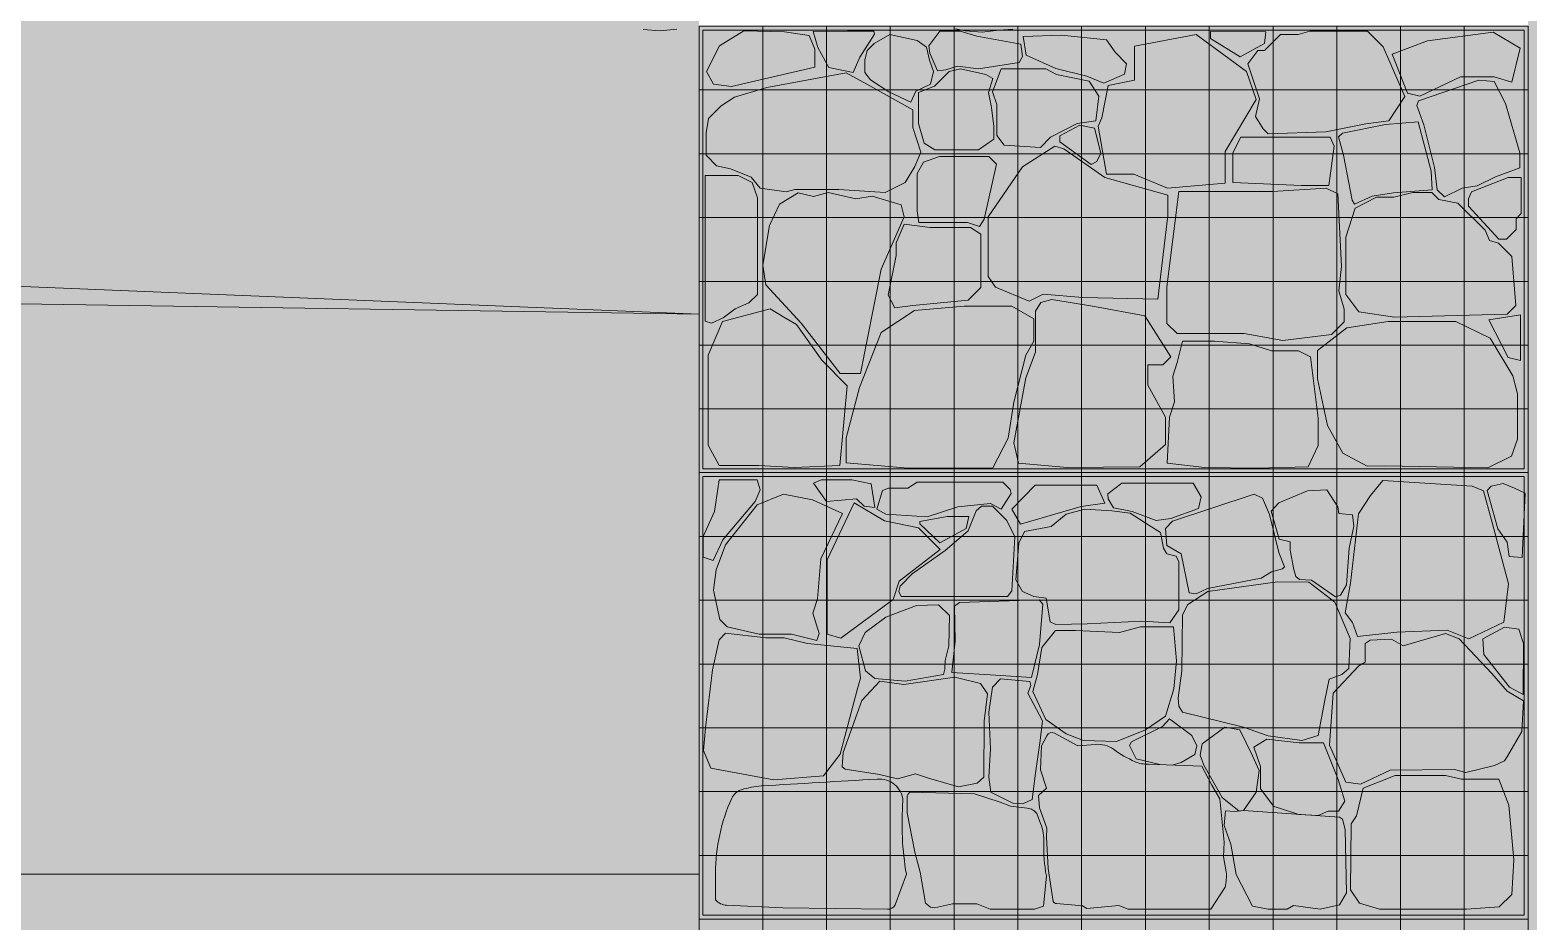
# Model space of a CAD drawing. Header units: centimetres. Extents: x -4381 to 5639, y -3920 to 4826.
# Drawn here: x 4.122 to 5.658, y 4.496 to 5.409 of the extents above; entities that cross this region are included whole.
import ezdxf
from ezdxf.xclip import XClip

# ---------------------------------------------------------------- set-up
doc = ezdxf.new("R2010")
doc.units = ezdxf.units.CM
doc.header["$MEASUREMENT"] = 0
doc.header["$XCLIPFRAME"] = 0
doc.set_wipeout_variables(frame=1)
doc.linetypes.add('Wipeout_Contour', pattern=[100, 0, -100])
for name, color, linetype in [('0- SITE', 7, 'Continuous'), ('Drawing & Figure', 7, 'Continuous'), ('Mur de clôture', 7, 'Continuous')]:
    doc.layers.add(name, color=color, linetype=linetype)
for name, color, linetype, lineweight in [('0- SITE_Pen_No__1', 7, 'Continuous', 5), ('0- SITE_Pen_No__18', 9, 'Continuous', 5), ('0_Pen_No__1', 7, 'Continuous', 5), ('0_Pen_No__7', 7, 'Continuous', 5), ('Mur de clôture_Pen_No__1', 7, 'Continuous', 5), ('net_Pen_No__1', 7, 'Continuous', 5)]:
    doc.layers.add(name, color=color, linetype=linetype, lineweight=lineweight)
doc.layers.add('0- SITE_Pen_No__102', color=7, linetype='Continuous', lineweight=5, true_color=0xcccccc)
doc.layers.add('cad-block.com_Pen_No__62', color=7, linetype='Continuous', lineweight=5, true_color=0xaaaaaa)

# ---------------------------------------------------------------- blocks, each defined once
blk = doc.blocks.new('Drawing_9_9', base_point=(-322.8585, 10.6179))
at = {"layer": 'Mur de clôture', "linetype": 'Continuous', "lineweight": 0, "ltscale": 10, "true_color": 0x000000}
blk.add_hatch(color=18, dxfattribs=at).paths.add_polyline_path([(5.658, 1.8562), (6.508, 1.8562), (6.508, 6.1562), (5.658, 6.1562)])
at = {"layer": '0_Pen_No__1', "linetype": 'Continuous', "ltscale": 10}
blk.add_line((5.658, 2.6091), (5.658, 5.4131), dxfattribs=at)
at = {"layer": '0_Pen_No__7', "linetype": 'Continuous', "ltscale": 10, "flags": 128}
blk.add_lwpolyline([(5.1299, 5.4101), (5.1155, 5.4089), (5.0984, 5.407), (5.0808, 5.4084), (5.0709, 5.4104)], dxfattribs=at)
blk.add_lwpolyline([(5.1299, 5.4101), (5.1155, 5.4089), (5.0984, 5.407), (5.0808, 5.4084), (5.0709, 5.4104)], dxfattribs=at)
at = {"layer": 'cad-block.com_Pen_No__62', "linetype": 'Continuous', "ltscale": 10, "flags": 128}
for points in [[(4.941, 5.3707), (4.9298, 5.3911), (4.925, 5.4078), (4.9603, 5.4079), (4.9871, 5.408), (4.988, 5.4049), (4.9728, 5.3814), (4.9662, 5.3657), (4.941, 5.3707)], [(5.0447, 5.3854), (5.0524, 5.3673), (5.0609, 5.3685), (5.073, 5.3721), (5.0946, 5.3692), (5.1361, 5.3757), (5.1397, 5.3821), (5.138, 5.3947), (5.0929, 5.4028), (5.0756, 5.4079), (5.0549, 5.408), (5.0437, 5.3928), (5.0447, 5.3854)], [(5.3323, 5.4077), (5.3325, 5.4005), (5.3628, 5.3815), (5.3879, 5.3954), (5.389, 5.4074), (5.3323, 5.4077)], [(5.3915, 5.3026), (5.3863, 5.3078), (5.3784, 5.3206), (5.3828, 5.3385), (5.3708, 5.3745), (5.3808, 5.3882), (5.3877, 5.3882), (5.404, 5.4044), (5.4223, 5.4044), (5.4343, 5.4079), (5.4934, 5.4079), (5.5095, 5.3918), (5.5316, 5.3409), (5.5153, 5.3161), (5.4917, 5.3129), (5.4507, 5.3047), (5.3915, 5.3026)], [(5.547, 5.3415), (5.5345, 5.3445), (5.5185, 5.3844), (5.5548, 5.3981), (5.6221, 5.4069), (5.6499, 5.3906), (5.6415, 5.3556), (5.6233, 5.3611), (5.5887, 5.3611), (5.547, 5.3415)], [(5.0035, 5.4047), (5.0317, 5.3983), (5.0411, 5.3915), (5.0444, 5.3781), (5.0484, 5.3665), (5.0452, 5.3538), (5.0303, 5.3465), (5.0253, 5.3353), (5.0025, 5.3457), (4.9838, 5.3582), (4.9781, 5.3657), (4.9781, 5.3784), (4.9803, 5.3883), (4.9875, 5.3955), (5.0035, 5.4047)], [(5.1405, 5.4024), (5.1435, 5.3833), (5.1737, 5.3698), (5.2056, 5.3619), (5.223, 5.3546), (5.2442, 5.3639), (5.2464, 5.3744), (5.2345, 5.3863), (5.2259, 5.3992), (5.1795, 5.4039), (5.1405, 5.4024)], [(5.2258, 5.2615), (5.2537, 5.2615), (5.2884, 5.247), (5.3475, 5.2521), (5.3475, 5.2847), (5.3793, 5.338), (5.3692, 5.3668), (5.3176, 5.4044), (5.2545, 5.3927), (5.2545, 5.3579), (5.2276, 5.3522), (5.2211, 5.3192), (5.2173, 5.3107), (5.2258, 5.2615)], [(5.0329, 5.3451), (5.0329, 5.3134), (5.0389, 5.293), (5.0498, 5.2863), (5.0944, 5.2863), (5.1103, 5.2974), (5.1103, 5.3104), (5.1077, 5.3296), (5.1047, 5.3452), (5.1092, 5.3596), (5.102, 5.3637), (5.0762, 5.3692), (5.0643, 5.3666), (5.0493, 5.3515), (5.0329, 5.3451)], [(5.1135, 5.3009), (5.1135, 5.3151), (5.1135, 5.3327), (5.1089, 5.3459), (5.1177, 5.3695), (5.1635, 5.3695), (5.1745, 5.3637), (5.2081, 5.3566), (5.2179, 5.3413), (5.2147, 5.3159), (5.1956, 5.3133), (5.1685, 5.2992), (5.1581, 5.2888), (5.121, 5.291), (5.1135, 5.3009)], [(5.5648, 5.2454), (5.5621, 5.2681), (5.5511, 5.3118), (5.5438, 5.3319), (5.5458, 5.3364), (5.6075, 5.3579), (5.6233, 5.3564), (5.6349, 5.3338), (5.6497, 5.2833), (5.6497, 5.2678), (5.6245, 5.2588), (5.6058, 5.2495), (5.5905, 5.2471), (5.5722, 5.2383), (5.5648, 5.2454)], [(5.4775, 5.2348), (5.4687, 5.2807), (5.4638, 5.2995), (5.4677, 5.3033), (5.5119, 5.3122), (5.5453, 5.3151), (5.5587, 5.2645), (5.5598, 5.2452), (5.52, 5.2421), (5.4981, 5.239), (5.4801, 5.2306), (5.4775, 5.2348)], [(5.178, 5.2945), (5.178, 5.3008), (5.1983, 5.3116), (5.2135, 5.3086), (5.2198, 5.2828), (5.216, 5.2744), (5.2101, 5.2713), (5.178, 5.2945)], [(5.3553, 5.2528), (5.3553, 5.2833), (5.3636, 5.2993), (5.455, 5.2993), (5.4592, 5.29), (5.4537, 5.2498), (5.4257, 5.2498), (5.3553, 5.2528)], [(5.2015, 5.1348), (5.161, 5.1385), (5.1465, 5.1313), (5.1121, 5.1455), (5.1046, 5.1566), (5.1046, 5.2178), (5.1397, 5.2689), (5.1727, 5.2901), (5.1822, 5.2873), (5.2241, 5.2578), (5.2886, 5.24), (5.2886, 5.219), (5.2785, 5.1333), (5.2015, 5.1348)], [(5.0334, 5.2118), (5.0832, 5.2118), (5.0955, 5.2078), (5.1005, 5.2152), (5.1131, 5.2715), (5.105, 5.2796), (5.0544, 5.2796), (5.0382, 5.2737), (5.0318, 5.2619), (5.0318, 5.2239), (5.0334, 5.2118)], [(5.597, 5.2286), (5.597, 5.236), (5.5999, 5.2433), (5.6376, 5.258), (5.6509, 5.258), (5.6509, 5.237), (5.6509, 5.2209), (5.6457, 5.2157), (5.6457, 5.2045), (5.6359, 5.1947), (5.6281, 5.1947), (5.597, 5.2286)], [(4.8764, 5.1481), (4.8733, 5.1681), (4.8804, 5.2088), (4.8905, 5.2306), (4.9096, 5.2422), (4.9253, 5.2386), (4.9403, 5.2425), (4.9687, 5.2362), (4.9854, 5.2387), (5.0154, 5.23), (5.0184, 5.2176), (4.9948, 5.1641), (4.9737, 5.0569), (4.9528, 5.0569), (4.9128, 5.1086), (4.8764, 5.1481)], [(5.2877, 5.1084), (5.2877, 5.1458), (5.2998, 5.2436), (5.3192, 5.2436), (5.3961, 5.2436), (5.4511, 5.2469), (5.463, 5.2411), (5.4668, 5.1667), (5.4641, 5.1418), (5.4694, 5.123), (5.4694, 5.1099), (5.4565, 5.097), (5.4065, 5.0908), (5.367, 5.0981), (5.2982, 5.0981), (5.2877, 5.1084)], [(5.5212, 5.1148), (5.4845, 5.1201), (5.4713, 5.1381), (5.4713, 5.1969), (5.4806, 5.2267), (5.5026, 5.2377), (5.5205, 5.2377), (5.5398, 5.2426), (5.5593, 5.2426), (5.5666, 5.2353), (5.586, 5.2318), (5.6139, 5.2039), (5.6186, 5.1933), (5.6276, 5.1908), (5.6414, 5.177), (5.6455, 5.1269), (5.6365, 5.1179), (5.5212, 5.1148)], [(5.0089, 5.1242), (5.0019, 5.1374), (5.01, 5.1779), (5.01, 5.1911), (5.0184, 5.2102), (5.0451, 5.2067), (5.0862, 5.2067), (5.0971, 5.1999), (5.0971, 5.1453), (5.0839, 5.1321), (5.0272, 5.1266), (5.0089, 5.1242)], [(5.1307, 4.9861), (5.1355, 4.9652), (5.1853, 4.9608), (5.2601, 4.9615), (5.2861, 4.9843), (5.2861, 5.0123), (5.2683, 5.0452), (5.2683, 5.0659), (5.2836, 5.0659), (5.2919, 5.0741), (5.2652, 5.1161), (5.2134, 5.1258), (5.1696, 5.133), (5.1584, 5.1299), (5.1529, 5.1208), (5.1529, 5.0986), (5.1529, 5.0788), (5.1429, 5.0526), (5.1307, 4.9861)], [(4.8288, 4.9627), (4.8693, 4.9627), (4.9054, 4.9608), (4.9522, 4.9626), (4.96, 5.0445), (4.9339, 5.0706), (4.9079, 5.1074), (4.8951, 5.1149), (4.8809, 5.1232), (4.832, 5.1102), (4.8173, 5.0757), (4.8173, 4.9835), (4.8288, 4.9627)], [(4.959, 4.9653), (4.959, 4.9911), (4.9725, 5.0426), (4.9949, 5.0992), (5.0289, 5.1216), (5.0799, 5.1262), (5.1286, 5.1262), (5.1512, 5.1132), (5.1512, 5.0901), (5.1429, 5.0757), (5.1308, 5.0276), (5.125, 4.9908), (5.1092, 4.9603), (5.0224, 4.9599), (4.959, 4.9653)], [(5.6176, 5.1119), (5.6377, 5.0734), (5.6503, 5.0704), (5.6503, 5.1173), (5.6176, 5.1119)], [(5.6166, 4.9602), (5.5114, 4.9623), (5.4931, 4.9619), (5.4681, 4.9753), (5.4523, 5.0038), (5.4421, 5.0517), (5.4421, 5.0807), (5.4723, 5.104), (5.5147, 5.1103), (5.5841, 5.1103), (5.6192, 5.0932), (5.6424, 5.0548), (5.6471, 5.0361), (5.6471, 4.9897), (5.6411, 4.9722), (5.6166, 4.9602)], [(5.2881, 4.965), (5.2905, 5.0123), (5.2954, 5.0279), (5.2937, 5.0543), (5.2981, 5.0684), (5.3036, 5.0902), (5.3366, 5.0902), (5.3724, 5.0875), (5.3951, 5.0804), (5.4225, 5.0804), (5.435, 5.0742), (5.4429, 5.0112), (5.4429, 4.9834), (5.4326, 4.9615), (5.3797, 4.9601), (5.3261, 4.9607), (5.2881, 4.965)], [(4.9386, 4.9257), (4.9253, 4.9447), (4.9332, 4.9481), (4.9646, 4.9481), (4.9845, 4.944), (4.9881, 4.9197), (4.9772, 4.921), (4.9696, 4.9287), (4.9386, 4.9257)], [(5.4831, 4.7875), (5.4779, 4.8017), (5.4705, 4.8116), (5.4759, 4.842), (5.4843, 4.9132), (5.4965, 4.9321), (5.5091, 4.9475), (5.6008, 4.9417), (5.6123, 4.9368), (5.6215, 4.9029), (5.6378, 4.8414), (5.633, 4.8021), (5.5971, 4.7852), (5.575, 4.794), (5.5234, 4.7918), (5.4831, 4.7875)], [(4.9288, 4.7833), (4.9029, 4.7897), (4.8695, 4.7897), (4.8369, 4.7972), (4.8292, 4.8048), (4.823, 4.835), (4.8255, 4.8557), (4.8353, 4.8814), (4.8677, 4.9224), (4.8946, 4.9335), (4.9245, 4.9274), (4.9552, 4.9136), (4.933, 4.8671), (4.9294, 4.8262), (4.9246, 4.8115), (4.9313, 4.7905), (4.9288, 4.7833)], [(4.996, 4.9372), (4.9903, 4.9181), (4.9997, 4.9127), (5.0419, 4.9101), (5.0732, 4.9203), (5.1069, 4.9237), (5.1178, 4.918), (5.1281, 4.9341), (5.1269, 4.938), (5.1194, 4.9455), (5.0318, 4.9455), (5.0221, 4.9394), (5.0023, 4.9394), (4.996, 4.9372)], [(5.1375, 4.9025), (5.1286, 4.918), (5.1528, 4.9425), (5.2157, 4.9425), (5.2241, 4.9242), (5.1999, 4.9207), (5.1375, 4.9025)], [(5.3202, 4.9187), (5.2917, 4.9085), (5.2767, 4.9064), (5.2521, 4.9156), (5.2329, 4.9195), (5.2275, 4.9285), (5.2273, 4.9336), (5.2416, 4.9446), (5.3147, 4.9446), (5.3229, 4.9307), (5.3202, 4.9187)], [(5.3106, 4.8322), (5.3024, 4.8722), (5.2877, 4.8806), (5.2861, 4.8983), (5.2936, 4.9058), (5.3771, 4.9335), (5.3856, 4.9294), (5.3928, 4.9124), (5.4023, 4.8737), (5.4083, 4.8588), (5.4062, 4.8568), (5.3948, 4.8536), (5.3842, 4.8473), (5.3294, 4.8365), (5.3177, 4.8312), (5.3106, 4.8322)], [(5.4199, 4.8491), (5.4179, 4.8561), (5.414, 4.8761), (5.414, 4.8846), (5.4027, 4.8872), (5.3946, 4.9159), (5.4024, 4.9244), (5.4318, 4.9369), (5.4518, 4.9379), (5.463, 4.9203), (5.464, 4.9135), (5.4781, 4.912), (5.4792, 4.9007), (5.4747, 4.8781), (5.4718, 4.8404), (5.4656, 4.8297), (5.4605, 4.828), (5.4361, 4.8453), (5.4236, 4.846), (5.4199, 4.8491)], [(5.6518, 4.8685), (5.6551, 4.9342), (5.644, 4.9394), (5.6323, 4.9444), (5.6203, 4.9415), (5.6159, 4.9371), (5.6269, 4.8979), (5.6366, 4.8843), (5.6385, 4.8695), (5.6518, 4.8685)], [(4.9672, 4.9244), (4.9393, 4.866), (4.9393, 4.7897), (4.9535, 4.7858), (5.0071, 4.8255), (5.0131, 4.844), (5.0553, 4.8767), (5.0331, 4.8989), (4.9981, 4.9061), (4.9672, 4.9244)], [(5.0976, 4.921), (5.1088, 4.9212), (5.1235, 4.9064), (5.1319, 4.8896), (5.1288, 4.8344), (5.1242, 4.8286), (5.0152, 4.8286), (5.0129, 4.8336), (5.0142, 4.8391), (5.0267, 4.8517), (5.0602, 4.8756), (5.0838, 4.8957), (5.092, 4.9162), (5.0976, 4.921)], [(5.1639, 4.8267), (5.168, 4.8026), (5.1738, 4.7996), (5.2061, 4.8005), (5.2621, 4.8031), (5.2906, 4.8013), (5.2999, 4.8148), (5.3001, 4.8641), (5.2973, 4.8698), (5.2878, 4.8721), (5.2841, 4.8779), (5.281, 4.8941), (5.2692, 4.9017), (5.2501, 4.9137), (5.2312, 4.9164), (5.2036, 4.918), (5.1843, 4.9127), (5.1691, 4.9002), (5.1417, 4.895), (5.136, 4.8832), (5.1327, 4.8456), (5.1398, 4.8335), (5.1512, 4.8286), (5.1639, 4.8267)], [(5.0345, 4.9028), (5.0345, 4.9053), (5.0623, 4.9106), (5.0846, 4.9106), (5.0819, 4.898), (5.0549, 4.8835), (5.0345, 4.9028)], [(5.3038, 4.7099), (5.3662, 4.6945), (5.3915, 4.6855), (5.426, 4.6808), (5.4429, 4.6858), (5.4495, 4.7223), (5.4539, 4.7437), (5.4671, 4.7485), (5.4744, 4.7545), (5.4755, 4.7853), (5.4598, 4.8227), (5.4333, 4.843), (5.4012, 4.8435), (5.3297, 4.8336), (5.3092, 4.8202), (5.3038, 4.8098), (5.303, 4.7521), (5.2991, 4.7245), (5.3001, 4.7161), (5.3038, 4.7099)], [(5.0672, 4.7508), (5.0706, 4.7826), (5.0701, 4.8187), (5.0749, 4.8223), (5.1567, 4.825), (5.1605, 4.8207), (5.157, 4.7791), (5.1489, 4.7453), (5.1119, 4.7477), (5.0671, 4.7507)], [(4.9884, 4.7443), (4.9788, 4.7523), (4.9719, 4.7777), (4.9782, 4.7915), (4.9994, 4.8072), (5.031, 4.8191), (5.0537, 4.82), (5.0648, 4.8088), (5.0642, 4.7777), (5.0602, 4.7629), (5.0601, 4.7539), (5.0585, 4.7486), (5.0194, 4.7417), (4.9884, 4.7443)], [(5.1504, 4.731), (5.155, 4.7484), (5.1595, 4.7761), (5.1734, 4.7935), (5.194, 4.7935), (5.239, 4.7914), (5.2607, 4.7972), (5.2944, 4.7972), (5.2976, 4.7626), (5.2949, 4.7338), (5.2864, 4.7056), (5.2658, 4.6917), (5.2361, 4.6798), (5.2021, 4.6809), (5.1845, 4.6877), (5.1637, 4.7023), (5.1504, 4.731)], [(5.6117, 4.7851), (5.6125, 4.7689), (5.639, 4.7354), (5.6528, 4.7281), (5.6534, 4.7803), (5.6486, 4.7951), (5.6337, 4.797), (5.6117, 4.7851)], [(5.471, 4.638), (5.4544, 4.6762), (5.4583, 4.7293), (5.4846, 4.7574), (5.4911, 4.7611), (5.4911, 4.7801), (5.496, 4.7836), (5.5179, 4.7848), (5.5299, 4.7778), (5.5734, 4.7906), (5.5875, 4.785), (5.6209, 4.7495), (5.6365, 4.7313), (5.6532, 4.7216), (5.6517, 4.69), (5.6369, 4.6648), (5.6338, 4.6601), (5.6237, 4.6552), (5.5942, 4.648), (5.5827, 4.6512), (5.5166, 4.6504), (5.4862, 4.6361), (5.471, 4.638)], [(4.9548, 4.6538), (4.9559, 4.6684), (4.9749, 4.7219), (4.9935, 4.7416), (5.0181, 4.7383), (5.0704, 4.7459), (5.0965, 4.7394), (5.1039, 4.7287), (5.1005, 4.7006), (5.0999, 4.6434), (5.0932, 4.6371), (5.0742, 4.6334), (5.0433, 4.6423), (5.03, 4.6466), (5.0114, 4.6414), (4.9932, 4.6461), (4.958, 4.6513), (4.9548, 4.6538)], [(5.1299, 4.6166), (5.1073, 4.628), (5.1053, 4.6431), (5.1067, 4.6723), (5.1051, 4.71), (5.1089, 4.7355), (5.117, 4.744), (5.1471, 4.7414), (5.1481, 4.7371), (5.1451, 4.7295), (5.1601, 4.7009), (5.1577, 4.6807), (5.153, 4.6474), (5.1496, 4.6202), (5.1401, 4.616), (5.1299, 4.6166)], [(5.2563, 4.6619), (5.2492, 4.6758), (5.2513, 4.6793), (5.2833, 4.6953), (5.2902, 4.7029), (5.3131, 4.6859), (5.3185, 4.6755), (5.3165, 4.6666), (5.3022, 4.6584), (5.2932, 4.6557), (5.2804, 4.6562), (5.2563, 4.6619)], [(5.3219, 4.6658), (5.324, 4.6774), (5.347, 4.6945), (5.3624, 4.6919), (5.3753, 4.6652), (5.3822, 4.6499), (5.3792, 4.6278), (5.3664, 4.6089), (5.3617, 4.6084), (5.3444, 4.6225), (5.3255, 4.6556), (5.3219, 4.6658)], [(5.404, 4.611), (5.4231, 4.6051), (5.4429, 4.6038), (5.453, 4.6084), (5.4637, 4.6084), (5.4702, 4.6188), (5.4634, 4.6407), (5.4585, 4.6528), (5.4481, 4.6784), (5.4233, 4.6784), (5.3901, 4.6821), (5.3768, 4.674), (5.3837, 4.654), (5.3837, 4.6314), (5.3975, 4.6133), (5.404, 4.611)], [(5.5056, 4.508), (5.4851, 4.514), (5.476, 4.5277), (5.4767, 4.5955), (5.4822, 4.6035), (5.4888, 4.6319), (5.5218, 4.6451), (5.5733, 4.6451), (5.5897, 4.6413), (5.6281, 4.6413), (5.6382, 4.6144), (5.6435, 4.5586), (5.6412, 4.5229), (5.6285, 4.5102), (5.595, 4.508), (5.5455, 4.508), (5.5056, 4.508)], [(5.3755, 4.511), (5.3587, 4.5433), (5.3531, 4.5746), (5.3465, 4.5937), (5.3479, 4.6087), (5.357, 4.6079), (5.3664, 4.6089), (5.4647, 4.6023), (5.4676, 4.6002), (5.4704, 4.5897), (5.472, 4.5245), (5.4647, 4.5123), (5.4448, 4.508), (5.4175, 4.5116), (5.411, 4.508), (5.3914, 4.508), (5.3755, 4.511)]]:
    blk.add_lwpolyline(points, close=True, dxfattribs=at)
for points in [[(5.2057, 4.5085), (5.2011, 4.5113), (5.1745, 4.5137, -0.271244), (5.1711, 4.5157), (5.1661, 4.5497), (5.1643, 4.5818), (5.1646, 4.5911), (5.1572, 4.6119), (5.1559, 4.6246), (5.1641, 4.632), (5.1581, 4.6509), (5.1591, 4.6755), (5.1645, 4.6857, -0.402294), (5.1725, 4.6884), (5.1964, 4.6752), (5.2144, 4.6768, -0.178869), (5.2329, 4.6718, 0.047136), (5.255, 4.6591, 0.129508), (5.2687, 4.6567), (5.3236, 4.6544), (5.3339, 4.6351), (5.3419, 4.621), (5.3464, 4.5766), (5.3458, 4.5617), (5.3485, 4.5463, -0.078557), (5.3474, 4.5303), (5.3329, 4.508), (5.2481, 4.508), (5.2385, 4.5116), (5.2057, 4.5085)], [(4.825, 4.5174), (4.825, 4.5449, -0.106349), (4.8415, 4.6216, -0.216368), (4.8516, 4.6304, -0.056058), (4.872, 4.6342, -0.001113), (4.9907, 4.6412, -0.423499), (5.0171, 4.6191, 0.062601), (5.0206, 4.5437), (5.009, 4.5122, -0.315943), (5.0011, 4.508), (4.8941, 4.5092), (4.8363, 4.512, -0.202929), (4.825, 4.5174)], [(5.0401, 4.5141), (5.0347, 4.546), (5.0292, 4.5662), (5.0215, 4.6068), (5.0213, 4.6226, -0.262334), (5.0242, 4.6278), (5.0903, 4.6262), (5.1168, 4.6177), (5.1275, 4.6134), (5.1445, 4.6115, -0.204724), (5.1544, 4.6059), (5.1582, 4.5957, -0.099308), (5.1615, 4.576, 0.055011), (5.1641, 4.5421), (5.1612, 4.5111), (5.1519, 4.508), (5.1065, 4.508), (5.0929, 4.5134), (5.0679, 4.5134), (5.0493, 4.5094), (5.0452, 4.51), (5.0401, 4.5141)]]:
    blk.add_lwpolyline(points, format="xyb", close=True, dxfattribs=at)
at = {"layer": 'net_Pen_No__1', "linetype": 'Continuous', "ltscale": 10, "flags": 128}
for points in [[(4.8734, 5.4131), (4.8734, 4.9554)], [(4.9388, 5.4131), (4.9388, 4.9554)], [(5.0041, 5.4131), (5.0041, 4.9554)], [(5.0695, 5.4131), (5.0695, 4.9554)], [(5.1349, 5.4131), (5.1349, 4.9554)], [(5.2003, 5.4131), (5.2003, 4.9554)], [(5.2657, 5.4131), (5.2657, 4.9554)], [(5.3311, 5.4131), (5.3311, 4.9554)], [(5.3965, 5.4131), (5.3965, 4.9554)], [(5.4618, 5.4131), (5.4618, 4.9554)], [(5.5272, 5.4131), (5.5272, 4.9554)], [(5.5926, 5.4131), (5.5926, 4.9554)], [(4.8734, 4.9554), (4.8734, 4.4977)], [(4.9388, 4.9554), (4.9388, 4.4977)], [(5.0041, 4.9554), (5.0041, 4.4977)], [(5.0695, 4.9554), (5.0695, 4.4977)], [(5.1349, 4.9554), (5.1349, 4.4977)], [(5.2003, 4.9554), (5.2003, 4.4977)], [(5.2657, 4.9554), (5.2657, 4.4977)], [(5.3311, 4.9554), (5.3311, 4.4977)], [(5.3965, 4.9554), (5.3965, 4.4977)], [(5.4618, 4.9554), (5.4618, 4.4977)], [(5.5272, 4.9554), (5.5272, 4.4977)], [(5.5926, 4.9554), (5.5926, 4.4977)], [(4.8734, 4.4977), (4.8734, 4.04)], [(4.9388, 4.4977), (4.9388, 4.04)], [(5.0041, 4.4977), (5.0041, 4.04)], [(5.0695, 4.4977), (5.0695, 4.04)], [(5.1349, 4.4977), (5.1349, 4.04)], [(5.2003, 4.4977), (5.2003, 4.04)], [(5.2657, 4.4977), (5.2657, 4.04)], [(5.3311, 4.4977), (5.3311, 4.04)], [(5.3965, 4.4977), (5.3965, 4.04)], [(5.4618, 4.4977), (5.4618, 4.04)], [(5.5272, 4.4977), (5.5272, 4.04)], [(5.5926, 4.4977), (5.5926, 4.04)]]:
    blk.add_lwpolyline(points, dxfattribs=at)
at = {"color": 254, "linetype": 'Wipeout_Contour', "lineweight": 0, "ltscale": 24.573453}
blk.add_wipeout([(4.808, 5.1179), (1, 5.1761), (1, 5.1338), (4.808, 5.0562)], dxfattribs=at).dxf.layer = '0- SITE'
at = {"color": 254, "linetype": 'Wipeout_Contour', "lineweight": 0, "ltscale": 21.13863}
blk.add_wipeout([(4.808, 4.5439), (1, 4.3897), (1, 4.0562), (4.808, 4.0562)], dxfattribs=at).dxf.layer = '0- SITE'
at = {"layer": '0- SITE_Pen_No__102', "linetype": 'Continuous', "ltscale": 10}
blk.add_hatch(color=256, dxfattribs=at).paths.add_polyline_path([(4.808, 4.5439), (1, 4.3897), (1, 4.0562), (4.808, 4.0562)])
at = {"layer": '0- SITE_Pen_No__18', "linetype": 'Continuous', "ltscale": 10}
blk.add_hatch(color=256, dxfattribs=at).paths.add_polyline_path([(4.808, 5.1179), (1, 5.1761), (1, 5.1338), (4.808, 5.0562)])
at = {"color": 254, "linetype": 'Wipeout_Contour', "lineweight": 0, "ltscale": 16.550567}
blk.add_wipeout([(4.808, 4.5439), (1, 4.5439), (1, 4.3897)], dxfattribs=at).dxf.layer = '0- SITE'
at = {"layer": '0- SITE_Pen_No__102', "linetype": 'Continuous', "ltscale": 10}
blk.add_hatch(color=256, dxfattribs=at).paths.add_polyline_path([(4.808, 4.5439), (1, 4.5439), (1, 4.3897)])
at = {"layer": 'net_Pen_No__1', "linetype": 'Continuous', "ltscale": 10, "flags": 128}
blk.add_lwpolyline([(4.808, 4.4977), (4.808, 4.04), (5.658, 4.04), (5.658, 4.4977), (4.808, 4.4977)], close=True, dxfattribs=at)
at = {"color": 254, "linetype": 'Wipeout_Contour', "lineweight": 0, "ltscale": 22.810491}
blk.add_wipeout([(4.808, 5.0562), (1, 4.8945), (1, 4.5439), (4.808, 4.5439)], dxfattribs=at).dxf.layer = '0- SITE'
at = {"layer": '0- SITE_Pen_No__18', "linetype": 'Continuous', "ltscale": 10}
blk.add_hatch(color=256, dxfattribs=at).paths.add_polyline_path([(4.808, 5.0562), (1, 4.8945), (1, 4.5439), (4.808, 4.5439)])
at = {"layer": '0- SITE_Pen_No__1', "linetype": 'Continuous', "ltscale": 10}
blk.add_line((1, 4.5439), (4.808, 4.5439), dxfattribs=at)
at = {"layer": 'cad-block.com_Pen_No__62', "linetype": 'Continuous', "ltscale": 10, "flags": 128}
blk.add_lwpolyline([(4.8201, 4.6524), (4.8847, 4.6406), (4.9357, 4.6446), (4.9527, 4.6668), (4.9702, 4.7327), (4.9734, 4.7448), (4.97, 4.7751), (4.9193, 4.7802), (4.8954, 4.786), (4.8766, 4.786), (4.8353, 4.7907), (4.8287, 4.7841), (4.8217, 4.7534), (4.8148, 4.6938), (4.8127, 4.6707), (4.8201, 4.6524)], close=True, dxfattribs=at)
at = {"layer": 'net_Pen_No__1', "linetype": 'Continuous', "ltscale": 10, "flags": 128}
for points in [[(4.808, 4.8246), (5.658, 4.8246)], [(4.808, 4.7592), (5.658, 4.7592)], [(4.808, 4.6938), (5.658, 4.6938)], [(4.808, 4.6284), (5.658, 4.6284)], [(4.808, 4.5631), (5.658, 4.5631)]]:
    blk.add_lwpolyline(points, dxfattribs=at)
at = {"color": 254, "linetype": 'Wipeout_Contour', "lineweight": 0, "ltscale": 17.649626}
blk.add_wipeout([(4.808, 5.0562), (1, 5.1338), (1, 4.8945)], dxfattribs=at).dxf.layer = '0- SITE'
at = {"layer": '0- SITE_Pen_No__102', "linetype": 'Continuous', "ltscale": 10}
blk.add_hatch(color=256, dxfattribs=at).paths.add_polyline_path([(4.808, 5.0562), (1, 5.1338), (1, 4.8945)])
at = {"layer": 'cad-block.com_Pen_No__62', "linetype": 'Continuous', "ltscale": 10, "flags": 128}
blk.add_lwpolyline([(4.8226, 4.8652), (4.8122, 4.8688), (4.8122, 4.89), (4.8238, 4.9156), (4.8288, 4.9481), (4.8676, 4.9481), (4.8707, 4.9378), (4.8655, 4.9258), (4.8324, 4.8864), (4.8226, 4.8652)], close=True, dxfattribs=at)
at = {"layer": 'net_Pen_No__1', "linetype": 'Continuous', "ltscale": 10, "flags": 128}
for points in [[(4.808, 5.0861), (5.658, 5.0861)], [(4.808, 5.0208), (5.658, 5.0208)], [(4.808, 4.89), (5.658, 4.89)]]:
    blk.add_lwpolyline(points, dxfattribs=at)
for points in [[(4.808, 4.9554), (4.808, 4.4977), (5.658, 4.4977), (5.658, 4.9554), (4.808, 4.9554)], [(4.8119, 4.9514), (4.8119, 4.5016), (5.6541, 4.5016), (5.6541, 4.9514), (4.8119, 4.9514)]]:
    blk.add_lwpolyline(points, close=True, dxfattribs=at)
at = {"color": 254, "linetype": 'Wipeout_Contour', "lineweight": 0, "ltscale": 17.794668}
blk.add_wipeout([(4.808, 5.1179), (1, 5.2726), (1, 5.1761)], dxfattribs=at).dxf.layer = '0- SITE'
at = {"layer": '0- SITE_Pen_No__18', "linetype": 'Continuous', "ltscale": 10}
blk.add_hatch(color=256, dxfattribs=at).paths.add_polyline_path([(4.808, 5.1179), (1, 5.2726), (1, 5.1761)])
at = {"color": 254, "linetype": 'Wipeout_Contour', "lineweight": 0, "ltscale": 27.701292}
blk.add_wipeout([(4.808, 5.6179), (2.5861, 5.6179), (4.808, 5.1179), (4.808, 5.4131)], dxfattribs=at).dxf.layer = '0- SITE'
at = {"layer": '0- SITE_Pen_No__18', "linetype": 'Continuous', "ltscale": 10}
blk.add_hatch(color=256, dxfattribs=at).paths.add_polyline_path([(4.808, 5.6179), (2.5861, 5.6179), (4.808, 5.1179), (4.808, 5.4131)])
at = {"color": 254, "linetype": 'Wipeout_Contour', "lineweight": 0, "ltscale": 24.677375}
blk.add_wipeout([(2.386, 5.6179), (1, 5.6179), (1, 5.2726), (4.808, 5.1179)], dxfattribs=at).dxf.layer = '0- SITE'
at = {"layer": '0- SITE_Pen_No__18', "linetype": 'Continuous', "ltscale": 10}
blk.add_hatch(color=256, dxfattribs=at).paths.add_polyline_path([(2.386, 5.6179), (1, 5.6179), (1, 5.2726), (4.808, 5.1179)])
at = {"color": 254, "linetype": 'Wipeout_Contour', "lineweight": 0, "ltscale": 19.97887}
blk.add_wipeout([(2.386, 5.6179), (4.808, 5.1179), (2.5861, 5.6179)], dxfattribs=at).dxf.layer = '0- SITE'
at = {"layer": '0- SITE_Pen_No__18', "linetype": 'Continuous', "ltscale": 10}
blk.add_hatch(color=256, dxfattribs=at).paths.add_polyline_path([(2.386, 5.6179), (4.808, 5.1179), (2.5861, 5.6179)])
at = {"layer": '0_Pen_No__1', "linetype": 'Continuous', "lineweight": 0, "ltscale": 10, "true_color": 0xffffff}
blk.add_hatch(color=7, dxfattribs=at).paths.add_polyline_path([(5.658, 5.4131), (4.808, 5.4131), (4.808, 2.6091), (5.658, 2.6091)])
at = {"layer": 'Mur de clôture', "linetype": 'Continuous', "lineweight": 0, "ltscale": 10, "true_color": 0x000000}
blk.add_hatch(color=18, dxfattribs=at).paths.add_polyline_path([(4.808, 1.8562), (5.658, 1.8562), (5.658, 5.4131), (4.808, 5.4131)])
at = {"layer": '0- SITE_Pen_No__1', "linetype": 'Continuous', "ltscale": 10}
for p in [(1, 5.2726), (1, 5.1761)]:
    blk.add_line(p, (4.808, 5.1179), dxfattribs=at)
at = {"layer": '0_Pen_No__1', "linetype": 'Continuous', "ltscale": 10}
blk.add_line((4.808, 5.4131), (4.808, 2.6091), dxfattribs=at)
at = {"layer": '0_Pen_No__7', "linetype": 'Continuous', "ltscale": 10, "flags": 128}
blk.add_lwpolyline([(4.7854, 5.4102), (4.7683, 5.4083), (4.7506, 5.4096)], dxfattribs=at)
at = {"layer": 'cad-block.com_Pen_No__62', "linetype": 'Continuous', "ltscale": 10, "flags": 128}
for points in [[(4.9268, 5.3712), (4.9268, 5.3894), (4.9209, 5.4035), (4.8958, 5.4074), (4.8541, 5.4083), (4.8289, 5.3931), (4.8155, 5.3666), (4.8228, 5.3537), (4.8412, 5.3511), (4.9268, 5.3712)], [(4.9989, 5.2425), (5.0193, 5.253), (5.0293, 5.2693), (5.0354, 5.2838), (5.0273, 5.3092), (5.0273, 5.3273), (4.9802, 5.3535), (4.9589, 5.3653), (4.8774, 5.3502), (4.8443, 5.3402), (4.8307, 5.3314), (4.8178, 5.3185), (4.8152, 5.3037), (4.8152, 5.2807), (4.8259, 5.2699), (4.8402, 5.267), (4.8616, 5.2583), (4.8706, 5.2471), (4.8974, 5.2432), (4.9062, 5.2458), (4.9515, 5.2458), (4.9989, 5.2425)], [(4.8144, 5.1108), (4.8144, 5.2599), (4.8438, 5.2599), (4.8483, 5.2599), (4.8625, 5.2527), (4.8678, 5.2372), (4.8678, 5.1382), (4.859, 5.1294), (4.8452, 5.1235), (4.8327, 5.114), (4.8208, 5.1085), (4.8144, 5.1108)]]:
    blk.add_lwpolyline(points, close=True, dxfattribs=at)
at = {"layer": 'Mur de clôture_Pen_No__1', "linetype": 'Continuous', "ltscale": 10}
blk.add_line((4.808, 5.4131), (4.808, 2.5776), dxfattribs=at)
at = {"layer": 'net_Pen_No__1', "linetype": 'Continuous', "ltscale": 10, "flags": 128}
for points in [[(4.808, 5.4131), (4.808, 4.9554), (5.658, 4.9554), (5.658, 5.4131), (4.808, 5.4131)], [(4.8119, 5.4091), (4.8119, 4.9593), (5.6541, 4.9593), (5.6541, 5.4091), (4.8119, 5.4091)]]:
    blk.add_lwpolyline(points, close=True, dxfattribs=at)
for points in [[(4.808, 5.3477), (5.658, 5.3477)], [(4.808, 5.2823), (5.658, 5.2823)], [(4.808, 5.2169), (5.658, 5.2169)], [(4.808, 5.1515), (5.658, 5.1515)]]:
    blk.add_lwpolyline(points, dxfattribs=at)

msp = doc.modelspace()

# ---------------------------------------------------------------- block references
at = {"layer": 'Drawing & Figure', "color": 151, "linetype": 'Continuous', "lineweight": 5, "ltscale": 10, "true_color": 0x80c2ff}
ref = msp.add_blockref('Drawing_9_9', (-322.85847, 10.61787), dxfattribs=at)
XClip(ref).set_block_clipping_path([(1, 0.9963282177), (50.7463984619, 21.3288080632)])

doc.saveas('drawing.dxf')
